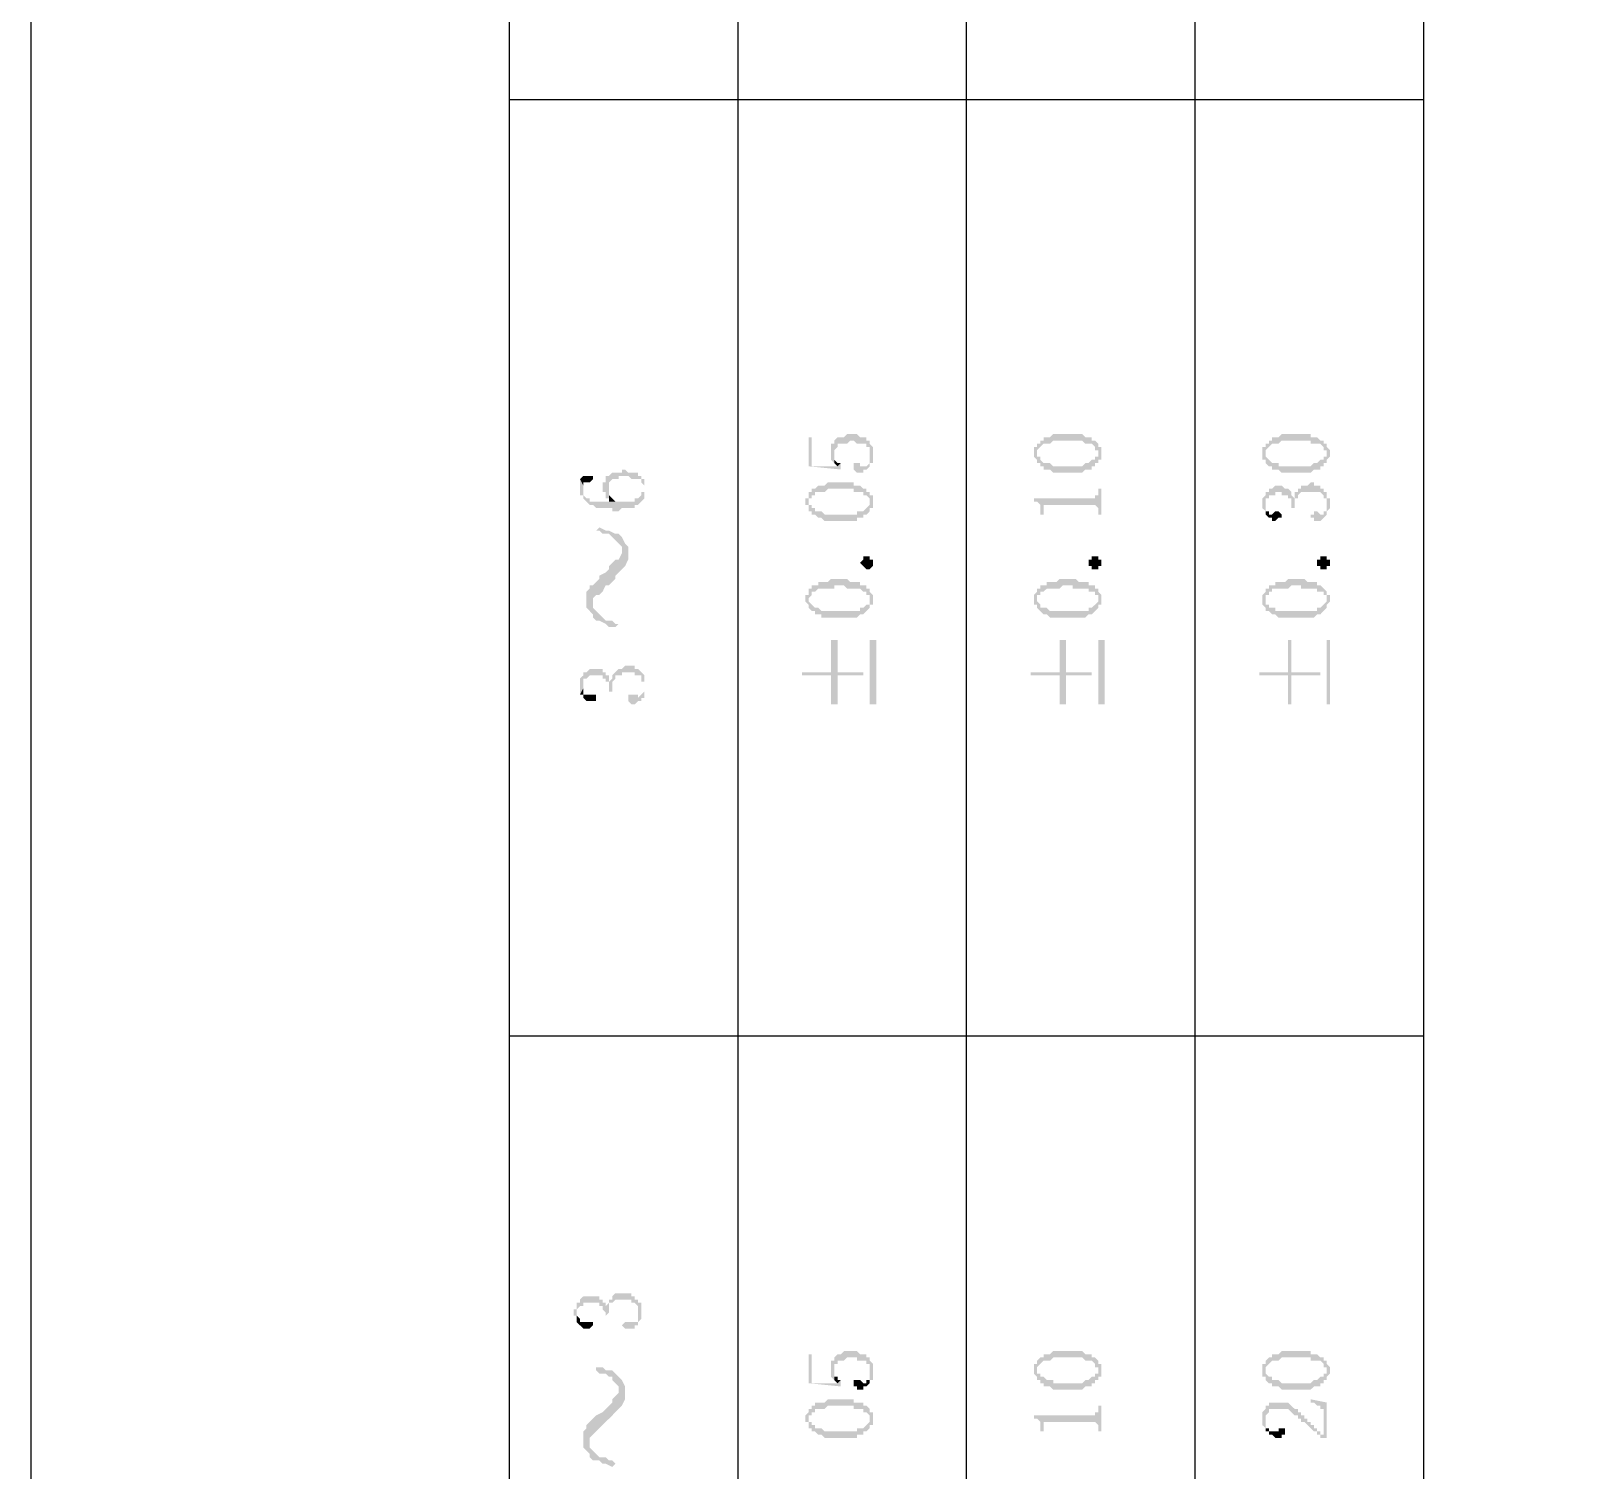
# Model space of a CAD drawing. Header units: millimetres. Extents: x 7018 to 13530, y 4187 to 5692.
# Drawn here: x 8411.44 to 8433.1, y 4571.49 to 4591.68 of the extents above; entities that cross this region are included whole.
import ezdxf

# ---------------------------------------------------------------- set-up
doc = ezdxf.new("R2010")
doc.units = ezdxf.units.MM

msp = doc.modelspace()

# ---------------------------------------------------------------- hatches: boundary and pattern name
at = {"transparency": 33554559}
for points in [[(8422.343, 4585.982), (8422.343, 4585.575), (8422.794, 4585.53), (8422.794, 4585.575), (8422.794, 4585.621), (8422.749, 4585.575), (8422.388, 4585.575), (8422.388, 4585.982)], [(8422.659, 4585.801), (8422.659, 4585.711), (8422.659, 4585.666), (8422.659, 4585.666), (8422.704, 4585.621), (8422.704, 4585.756), (8422.704, 4585.801), (8422.704, 4585.801), (8422.749, 4585.846), (8422.749, 4585.891), (8422.884, 4585.891), (8422.929, 4585.937), (8422.975, 4585.937), (8423.02, 4585.891), (8423.155, 4585.891), (8423.155, 4585.846), (8423.2, 4585.846), (8423.2, 4585.801), (8423.2, 4585.756), (8423.2, 4585.621), (8423.245, 4585.621), (8423.245, 4585.666), (8423.245, 4585.756), (8423.245, 4585.801), (8423.245, 4585.846), (8423.2, 4585.891), (8423.2, 4585.937), (8423.155, 4585.937), (8423.155, 4585.982), (8423.065, 4585.982), (8423.02, 4586.027), (8422.884, 4586.027), (8422.839, 4585.982), (8422.749, 4585.982), (8422.704, 4585.937), (8422.704, 4585.891), (8422.659, 4585.891), (8422.659, 4585.846)], [(8425.502, 4585.756), (8425.502, 4585.711), (8425.502, 4585.711), (8425.547, 4585.666), (8425.547, 4585.621), (8425.547, 4585.756), (8425.547, 4585.801), (8425.547, 4585.801), (8425.592, 4585.846), (8425.592, 4585.846), (8425.637, 4585.891), (8425.728, 4585.891), (8425.773, 4585.937), (8426.179, 4585.937), (8426.224, 4585.891), (8426.314, 4585.891), (8426.36, 4585.846), (8426.36, 4585.801), (8426.405, 4585.801), (8426.405, 4585.756), (8426.405, 4585.891), (8426.405, 4585.891), (8426.36, 4585.937), (8426.314, 4585.937), (8426.314, 4585.982), (8426.224, 4585.982), (8426.179, 4586.027), (8425.773, 4586.027), (8425.728, 4585.982), (8425.637, 4585.982), (8425.637, 4585.937), (8425.592, 4585.937), (8425.592, 4585.891), (8425.547, 4585.891), (8425.547, 4585.846), (8425.502, 4585.846), (8425.502, 4585.801), (8425.502, 4585.801)], [(8428.706, 4585.756), (8428.706, 4585.711), (8428.706, 4585.666), (8428.752, 4585.666), (8428.752, 4585.621), (8428.752, 4585.756), (8428.752, 4585.801), (8428.752, 4585.801), (8428.797, 4585.846), (8428.797, 4585.846), (8428.842, 4585.891), (8428.932, 4585.891), (8428.977, 4585.937), (8429.383, 4585.937), (8429.383, 4585.891), (8429.519, 4585.891), (8429.564, 4585.846), (8429.564, 4585.801), (8429.609, 4585.801), (8429.609, 4585.756), (8429.609, 4585.891), (8429.564, 4585.891), (8429.564, 4585.937), (8429.519, 4585.937), (8429.474, 4585.982), (8429.383, 4585.982), (8429.383, 4586.027), (8428.977, 4586.027), (8428.932, 4585.982), (8428.842, 4585.982), (8428.842, 4585.937), (8428.797, 4585.937), (8428.797, 4585.891), (8428.752, 4585.891), (8428.752, 4585.846), (8428.706, 4585.846), (8428.706, 4585.801), (8428.706, 4585.801)], [(8422.704, 4585.621), (8422.704, 4585.621), (8422.749, 4585.575), (8422.749, 4585.575), (8422.794, 4585.621), (8422.749, 4585.621), (8422.704, 4585.666), (8422.704, 4585.711), (8422.704, 4585.756)], [(8422.975, 4585.575), (8422.975, 4585.53), (8422.975, 4585.53), (8423.02, 4585.485), (8423.11, 4585.485), (8423.11, 4585.53), (8423.155, 4585.53), (8423.2, 4585.575), (8423.2, 4585.756), (8423.2, 4585.666), (8423.2, 4585.621), (8423.2, 4585.621), (8423.155, 4585.575), (8423.065, 4585.575), (8423.065, 4585.621), (8422.975, 4585.621)], [(8425.547, 4585.621), (8425.592, 4585.621), (8425.592, 4585.575), (8425.637, 4585.575), (8425.637, 4585.53), (8425.728, 4585.53), (8425.773, 4585.485), (8426.179, 4585.485), (8426.224, 4585.53), (8426.314, 4585.53), (8426.314, 4585.575), (8426.36, 4585.575), (8426.36, 4585.621), (8426.405, 4585.621), (8426.405, 4585.666), (8426.45, 4585.666), (8426.45, 4585.711), (8426.45, 4585.756), (8426.45, 4585.801), (8426.45, 4585.846), (8426.405, 4585.846), (8426.405, 4585.891), (8426.405, 4585.756), (8426.405, 4585.711), (8426.36, 4585.711), (8426.36, 4585.666), (8426.314, 4585.666), (8426.269, 4585.621), (8426.224, 4585.621), (8426.179, 4585.575), (8425.773, 4585.575), (8425.728, 4585.621), (8425.637, 4585.621), (8425.592, 4585.666), (8425.592, 4585.711), (8425.547, 4585.711), (8425.547, 4585.756), (8425.547, 4585.756)], [(8428.752, 4585.621), (8428.752, 4585.621), (8428.797, 4585.575), (8428.842, 4585.575), (8428.842, 4585.53), (8428.932, 4585.53), (8428.977, 4585.485), (8429.383, 4585.485), (8429.429, 4585.53), (8429.519, 4585.53), (8429.519, 4585.575), (8429.564, 4585.575), (8429.564, 4585.621), (8429.609, 4585.621), (8429.609, 4585.666), (8429.609, 4585.666), (8429.654, 4585.711), (8429.654, 4585.756), (8429.654, 4585.801), (8429.654, 4585.801), (8429.609, 4585.846), (8429.609, 4585.891), (8429.609, 4585.756), (8429.609, 4585.711), (8429.564, 4585.711), (8429.564, 4585.666), (8429.519, 4585.666), (8429.474, 4585.621), (8429.429, 4585.621), (8429.383, 4585.575), (8428.932, 4585.575), (8428.932, 4585.621), (8428.842, 4585.621), (8428.797, 4585.666), (8428.797, 4585.666), (8428.752, 4585.711), (8428.752, 4585.756), (8428.752, 4585.756)], [(8419.138, 4585.395), (8419.184, 4585.305), (8419.184, 4585.35), (8419.274, 4585.35), (8419.319, 4585.395), (8419.319, 4585.44), (8419.184, 4585.44)], [(8419.138, 4585.305), (8419.138, 4585.26), (8419.138, 4585.214), (8419.138, 4585.169), (8419.184, 4585.169), (8419.184, 4585.124), (8419.184, 4585.124), (8419.229, 4585.079), (8419.229, 4585.079), (8419.274, 4585.034), (8419.319, 4585.034), (8419.364, 4584.989), (8419.59, 4584.989), (8419.59, 4584.944), (8419.68, 4584.944), (8419.725, 4584.989), (8419.906, 4584.989), (8419.906, 4585.034), (8419.951, 4585.034), (8419.996, 4585.079), (8419.996, 4585.079), (8420.041, 4585.124), (8420.041, 4585.26), (8420.041, 4585.214), (8419.996, 4585.214), (8419.996, 4585.169), (8419.996, 4585.169), (8419.951, 4585.124), (8419.906, 4585.124), (8419.906, 4585.079), (8419.274, 4585.079), (8419.274, 4585.124), (8419.229, 4585.124), (8419.184, 4585.169), (8419.184, 4585.214), (8419.184, 4585.305), (8419.138, 4585.395)], [(8419.454, 4585.26), (8419.454, 4585.214), (8419.499, 4585.214), (8419.499, 4585.169), (8419.499, 4585.124), (8419.545, 4585.124), (8419.545, 4585.305), (8419.545, 4585.35), (8419.545, 4585.35), (8419.59, 4585.395), (8419.68, 4585.395), (8419.68, 4585.44), (8419.815, 4585.44), (8419.86, 4585.395), (8419.996, 4585.395), (8419.996, 4585.35), (8419.996, 4585.35), (8420.041, 4585.305), (8420.041, 4585.124), (8420.041, 4585.169), (8420.041, 4585.214), (8420.041, 4585.26), (8420.041, 4585.305), (8420.041, 4585.35), (8420.041, 4585.395), (8419.996, 4585.395), (8419.996, 4585.44), (8419.951, 4585.44), (8419.951, 4585.485), (8419.815, 4585.485), (8419.77, 4585.53), (8419.725, 4585.53), (8419.725, 4585.485), (8419.59, 4585.485), (8419.545, 4585.44), (8419.499, 4585.44), (8419.499, 4585.395), (8419.499, 4585.35), (8419.454, 4585.35), (8419.454, 4585.305)], [(8422.298, 4585.079), (8422.298, 4585.034), (8422.343, 4585.034), (8422.343, 4584.989), (8422.343, 4584.944), (8422.343, 4585.079), (8422.343, 4585.124), (8422.388, 4585.124), (8422.388, 4585.169), (8422.433, 4585.169), (8422.433, 4585.214), (8422.568, 4585.214), (8422.614, 4585.26), (8422.975, 4585.26), (8422.975, 4585.214), (8423.11, 4585.214), (8423.11, 4585.169), (8423.155, 4585.169), (8423.2, 4585.124), (8423.2, 4585.079), (8423.2, 4585.214), (8423.155, 4585.214), (8423.155, 4585.26), (8423.11, 4585.26), (8423.065, 4585.305), (8422.975, 4585.305), (8422.975, 4585.35), (8422.614, 4585.35), (8422.568, 4585.305), (8422.478, 4585.305), (8422.433, 4585.26), (8422.388, 4585.26), (8422.388, 4585.214), (8422.343, 4585.214), (8422.343, 4585.169), (8422.343, 4585.124), (8422.298, 4585.124)], [(8428.706, 4585.079), (8428.706, 4585.034), (8428.706, 4584.989), (8428.706, 4584.989), (8428.752, 4584.944), (8428.752, 4585.034), (8428.752, 4585.079), (8428.752, 4585.124), (8428.797, 4585.124), (8428.797, 4585.169), (8428.887, 4585.169), (8428.887, 4585.214), (8428.977, 4585.214), (8428.977, 4585.169), (8429.067, 4585.169), (8429.067, 4585.124), (8429.113, 4585.124), (8429.113, 4585.034), (8429.113, 4584.989), (8429.158, 4584.989), (8429.158, 4585.034), (8429.158, 4585.124), (8429.203, 4585.124), (8429.203, 4585.169), (8429.203, 4585.169), (8429.248, 4585.214), (8429.519, 4585.214), (8429.564, 4585.169), (8429.564, 4585.124), (8429.609, 4585.124), (8429.609, 4585.079), (8429.609, 4585.034), (8429.609, 4585.214), (8429.564, 4585.214), (8429.564, 4585.26), (8429.519, 4585.26), (8429.519, 4585.305), (8429.429, 4585.305), (8429.429, 4585.35), (8429.383, 4585.35), (8429.338, 4585.305), (8429.248, 4585.305), (8429.248, 4585.26), (8429.203, 4585.26), (8429.203, 4585.214), (8429.158, 4585.214), (8429.158, 4585.169), (8429.158, 4585.124), (8429.113, 4585.169), (8429.113, 4585.214), (8429.113, 4585.214), (8429.067, 4585.26), (8429.022, 4585.26), (8428.977, 4585.305), (8428.887, 4585.305), (8428.842, 4585.26), (8428.797, 4585.26), (8428.797, 4585.214), (8428.752, 4585.214), (8428.752, 4585.169), (8428.752, 4585.169), (8428.706, 4585.124)], [(8419.545, 4585.124), (8419.545, 4585.079), (8419.635, 4585.079), (8419.59, 4585.124), (8419.59, 4585.124), (8419.545, 4585.169), (8419.545, 4585.26), (8419.545, 4585.26)], [(8422.343, 4584.944), (8422.388, 4584.944), (8422.388, 4584.898), (8422.433, 4584.898), (8422.478, 4584.853), (8422.523, 4584.853), (8422.568, 4584.808), (8423.02, 4584.808), (8423.02, 4584.853), (8423.11, 4584.853), (8423.11, 4584.898), (8423.155, 4584.898), (8423.2, 4584.944), (8423.2, 4584.989), (8423.245, 4584.989), (8423.245, 4585.034), (8423.245, 4585.079), (8423.245, 4585.124), (8423.245, 4585.169), (8423.2, 4585.169), (8423.2, 4585.214), (8423.2, 4585.034), (8423.2, 4585.034), (8423.155, 4584.989), (8423.155, 4584.989), (8423.11, 4584.944), (8423.02, 4584.944), (8423.02, 4584.898), (8422.568, 4584.898), (8422.523, 4584.944), (8422.433, 4584.944), (8422.433, 4584.989), (8422.388, 4584.989), (8422.388, 4585.034), (8422.343, 4585.034), (8422.343, 4585.079)], [(8425.502, 4585.124), (8425.502, 4585.079), (8425.547, 4585.079), (8425.592, 4585.034), (8425.592, 4584.944), (8425.592, 4584.898), (8425.637, 4584.898), (8425.637, 4584.989), (8425.637, 4585.034), (8426.36, 4585.034), (8426.405, 4584.989), (8426.405, 4584.898), (8426.45, 4584.898), (8426.45, 4585.26), (8426.405, 4585.26), (8426.405, 4585.214), (8426.405, 4585.169), (8426.36, 4585.169), (8426.36, 4585.124), (8426.314, 4585.124)], [(8429.383, 4584.853), (8429.429, 4584.853), (8429.429, 4584.808), (8429.519, 4584.808), (8429.564, 4584.853), (8429.564, 4584.853), (8429.609, 4584.898), (8429.609, 4584.944), (8429.609, 4584.944), (8429.654, 4584.989), (8429.654, 4585.034), (8429.654, 4585.079), (8429.654, 4585.124), (8429.609, 4585.124), (8429.609, 4585.214), (8429.609, 4585.034), (8429.609, 4584.989), (8429.609, 4584.944), (8429.564, 4584.944), (8429.564, 4584.898), (8429.519, 4584.898), (8429.474, 4584.944), (8429.429, 4584.944), (8429.429, 4584.898), (8429.383, 4584.898)], [(8428.752, 4584.944), (8428.752, 4584.898), (8428.752, 4584.898), (8428.797, 4584.853), (8428.842, 4584.853), (8428.842, 4584.808), (8428.887, 4584.808), (8428.932, 4584.853), (8428.977, 4584.853), (8428.977, 4584.898), (8428.977, 4584.898), (8428.932, 4584.944), (8428.887, 4584.944), (8428.842, 4584.898), (8428.797, 4584.898), (8428.797, 4584.944), (8428.752, 4584.944), (8428.752, 4585.034), (8428.752, 4585.034)], [(8419.364, 4584.673), (8419.409, 4584.673), (8419.454, 4584.628), (8419.545, 4584.628), (8419.59, 4584.583), (8419.635, 4584.537), (8419.635, 4584.537), (8419.68, 4584.492), (8419.725, 4584.447), (8419.725, 4584.131), (8419.725, 4584.131), (8419.77, 4584.176), (8419.815, 4584.267), (8419.815, 4584.447), (8419.77, 4584.492), (8419.725, 4584.583), (8419.725, 4584.583), (8419.68, 4584.628), (8419.635, 4584.628), (8419.545, 4584.673), (8419.499, 4584.673), (8419.409, 4584.718)], [(8419.229, 4583.68), (8419.229, 4583.59), (8419.274, 4583.545), (8419.319, 4583.499), (8419.319, 4583.725), (8419.364, 4583.77), (8419.409, 4583.77), (8419.454, 4583.815), (8419.499, 4583.906), (8419.545, 4583.906), (8419.59, 4583.951), (8419.635, 4583.996), (8419.635, 4584.041), (8419.68, 4584.086), (8419.725, 4584.131), (8419.725, 4584.402), (8419.725, 4584.357), (8419.68, 4584.267), (8419.635, 4584.267), (8419.59, 4584.221), (8419.545, 4584.176), (8419.545, 4584.131), (8419.499, 4584.086), (8419.409, 4584.041), (8419.409, 4583.996), (8419.364, 4583.951), (8419.319, 4583.906), (8419.274, 4583.906), (8419.274, 4583.86), (8419.229, 4583.815), (8419.229, 4583.725)], [(8423.245, 4584.221), (8423.245, 4584.176), (8423.245, 4584.176), (8423.2, 4584.131), (8423.155, 4584.131), (8423.11, 4584.176), (8423.11, 4584.176), (8423.065, 4584.221), (8423.065, 4584.221), (8423.11, 4584.267), (8423.11, 4584.312), (8423.2, 4584.312), (8423.2, 4584.267), (8423.245, 4584.267), (8423.245, 4584.221)], [(8426.45, 4584.221), (8426.45, 4584.176), (8426.405, 4584.176), (8426.405, 4584.131), (8426.314, 4584.131), (8426.314, 4584.176), (8426.269, 4584.176), (8426.269, 4584.221), (8426.269, 4584.267), (8426.314, 4584.267), (8426.314, 4584.312), (8426.405, 4584.312), (8426.405, 4584.267), (8426.45, 4584.267), (8426.45, 4584.221)], [(8429.654, 4584.221), (8429.654, 4584.176), (8429.609, 4584.176), (8429.609, 4584.131), (8429.519, 4584.131), (8429.519, 4584.176), (8429.474, 4584.176), (8429.474, 4584.221), (8429.474, 4584.267), (8429.519, 4584.267), (8429.519, 4584.312), (8429.609, 4584.312), (8429.609, 4584.267), (8429.654, 4584.267), (8429.654, 4584.221)], [(8422.298, 4583.725), (8422.298, 4583.68), (8422.298, 4583.68), (8422.343, 4583.635), (8422.343, 4583.59), (8422.343, 4583.725), (8422.343, 4583.725), (8422.388, 4583.77), (8422.388, 4583.815), (8422.433, 4583.815), (8422.478, 4583.86), (8422.704, 4583.86), (8422.704, 4583.906), (8422.839, 4583.906), (8422.884, 4583.86), (8423.065, 4583.86), (8423.11, 4583.815), (8423.155, 4583.815), (8423.155, 4583.77), (8423.2, 4583.77), (8423.2, 4583.725), (8423.2, 4583.86), (8423.155, 4583.86), (8423.155, 4583.906), (8423.065, 4583.906), (8423.065, 4583.951), (8422.929, 4583.951), (8422.884, 4583.996), (8422.659, 4583.996), (8422.614, 4583.951), (8422.478, 4583.951), (8422.478, 4583.906), (8422.388, 4583.906), (8422.388, 4583.86), (8422.343, 4583.86), (8422.343, 4583.815), (8422.343, 4583.77), (8422.298, 4583.77)], [(8422.343, 4583.59), (8422.388, 4583.545), (8422.433, 4583.545), (8422.433, 4583.499), (8422.523, 4583.499), (8422.523, 4583.454), (8423.02, 4583.454), (8423.065, 4583.499), (8423.11, 4583.499), (8423.155, 4583.545), (8423.155, 4583.545), (8423.2, 4583.59), (8423.2, 4583.635), (8423.245, 4583.635), (8423.245, 4583.68), (8423.245, 4583.725), (8423.245, 4583.77), (8423.245, 4583.77), (8423.2, 4583.815), (8423.2, 4583.68), (8423.2, 4583.635), (8423.155, 4583.635), (8423.11, 4583.59), (8423.065, 4583.59), (8423.065, 4583.545), (8422.523, 4583.545), (8422.478, 4583.59), (8422.433, 4583.59), (8422.388, 4583.635), (8422.388, 4583.635), (8422.343, 4583.68), (8422.343, 4583.725)], [(8425.502, 4583.725), (8425.502, 4583.68), (8425.502, 4583.635), (8425.547, 4583.635), (8425.547, 4583.59), (8425.547, 4583.725), (8425.547, 4583.77), (8425.592, 4583.77), (8425.592, 4583.815), (8425.637, 4583.815), (8425.683, 4583.86), (8425.863, 4583.86), (8425.908, 4583.906), (8426.044, 4583.906), (8426.044, 4583.86), (8426.269, 4583.86), (8426.269, 4583.815), (8426.36, 4583.815), (8426.36, 4583.77), (8426.405, 4583.77), (8426.405, 4583.725), (8426.405, 4583.86), (8426.36, 4583.86), (8426.36, 4583.906), (8426.269, 4583.906), (8426.269, 4583.951), (8426.134, 4583.951), (8426.089, 4583.996), (8425.863, 4583.996), (8425.818, 4583.951), (8425.683, 4583.951), (8425.683, 4583.906), (8425.592, 4583.906), (8425.592, 4583.86), (8425.547, 4583.86), (8425.547, 4583.815), (8425.547, 4583.815), (8425.502, 4583.77)], [(8425.547, 4583.59), (8425.592, 4583.545), (8425.592, 4583.545), (8425.637, 4583.499), (8425.683, 4583.499), (8425.728, 4583.454), (8426.224, 4583.454), (8426.269, 4583.499), (8426.314, 4583.499), (8426.36, 4583.545), (8426.36, 4583.545), (8426.405, 4583.59), (8426.405, 4583.635), (8426.45, 4583.635), (8426.45, 4583.68), (8426.45, 4583.725), (8426.45, 4583.77), (8426.45, 4583.77), (8426.405, 4583.815), (8426.405, 4583.68), (8426.405, 4583.68), (8426.36, 4583.635), (8426.36, 4583.635), (8426.314, 4583.59), (8426.269, 4583.59), (8426.269, 4583.545), (8425.728, 4583.545), (8425.683, 4583.59), (8425.592, 4583.59), (8425.592, 4583.635), (8425.592, 4583.635), (8425.547, 4583.68), (8425.547, 4583.725)], [(8428.706, 4583.725), (8428.706, 4583.68), (8428.706, 4583.635), (8428.706, 4583.635), (8428.752, 4583.59), (8428.752, 4583.725), (8428.752, 4583.77), (8428.797, 4583.77), (8428.797, 4583.815), (8428.842, 4583.815), (8428.842, 4583.86), (8429.067, 4583.86), (8429.113, 4583.906), (8429.248, 4583.906), (8429.248, 4583.86), (8429.474, 4583.86), (8429.474, 4583.815), (8429.564, 4583.815), (8429.564, 4583.77), (8429.609, 4583.77), (8429.609, 4583.725), (8429.609, 4583.815), (8429.564, 4583.86), (8429.564, 4583.86), (8429.519, 4583.906), (8429.474, 4583.906), (8429.474, 4583.951), (8429.338, 4583.951), (8429.293, 4583.996), (8429.067, 4583.996), (8429.022, 4583.951), (8428.887, 4583.951), (8428.887, 4583.906), (8428.797, 4583.906), (8428.797, 4583.86), (8428.752, 4583.86), (8428.752, 4583.815), (8428.752, 4583.815), (8428.706, 4583.77)], [(8428.752, 4583.59), (8428.752, 4583.545), (8428.797, 4583.545), (8428.842, 4583.499), (8428.887, 4583.499), (8428.932, 4583.454), (8429.429, 4583.454), (8429.474, 4583.499), (8429.519, 4583.499), (8429.564, 4583.545), (8429.564, 4583.545), (8429.609, 4583.59), (8429.609, 4583.635), (8429.609, 4583.635), (8429.654, 4583.68), (8429.654, 4583.725), (8429.654, 4583.77), (8429.609, 4583.77), (8429.609, 4583.815), (8429.609, 4583.68), (8429.609, 4583.68), (8429.564, 4583.635), (8429.564, 4583.635), (8429.519, 4583.59), (8429.474, 4583.59), (8429.474, 4583.545), (8428.887, 4583.545), (8428.887, 4583.59), (8428.797, 4583.59), (8428.797, 4583.635), (8428.752, 4583.635), (8428.752, 4583.68), (8428.752, 4583.725)], [(8419.319, 4583.499), (8419.319, 4583.454), (8419.364, 4583.409), (8419.409, 4583.409), (8419.499, 4583.364), (8419.545, 4583.319), (8419.635, 4583.319), (8419.68, 4583.364), (8419.635, 4583.364), (8419.59, 4583.409), (8419.499, 4583.409), (8419.454, 4583.454), (8419.409, 4583.499), (8419.409, 4583.499), (8419.364, 4583.545), (8419.319, 4583.59), (8419.319, 4583.635)], [(8422.252, 4582.687), (8422.252, 4582.642), (8422.659, 4582.642), (8422.659, 4582.236), (8422.749, 4582.236), (8422.749, 4582.642), (8423.11, 4582.642), (8423.11, 4582.687), (8422.749, 4582.687), (8422.749, 4583.138), (8422.659, 4583.138), (8422.659, 4582.687)], [(8423.291, 4582.236), (8423.291, 4583.138), (8423.2, 4583.138), (8423.2, 4582.236)], [(8425.457, 4582.687), (8425.457, 4582.642), (8425.863, 4582.642), (8425.863, 4582.236), (8425.953, 4582.236), (8425.953, 4582.642), (8426.314, 4582.642), (8426.314, 4582.687), (8425.953, 4582.687), (8425.953, 4583.138), (8425.863, 4583.138), (8425.863, 4582.687)], [(8426.495, 4582.236), (8426.495, 4583.138), (8426.405, 4583.138), (8426.405, 4582.236)], [(8428.661, 4582.687), (8428.661, 4582.642), (8429.067, 4582.642), (8429.067, 4582.236), (8429.113, 4582.236), (8429.113, 4582.642), (8429.519, 4582.642), (8429.519, 4582.687), (8429.113, 4582.687), (8429.113, 4583.138), (8429.067, 4583.138), (8429.067, 4582.687)], [(8429.654, 4582.236), (8429.654, 4583.138), (8429.609, 4583.138), (8429.609, 4582.236)], [(8419.138, 4582.506), (8419.138, 4582.416), (8419.138, 4582.371), (8419.184, 4582.461), (8419.184, 4582.506), (8419.184, 4582.552), (8419.184, 4582.597), (8419.229, 4582.597), (8419.274, 4582.642), (8419.454, 4582.642), (8419.454, 4582.597), (8419.499, 4582.597), (8419.499, 4582.552), (8419.545, 4582.552), (8419.545, 4582.506), (8419.545, 4582.416), (8419.59, 4582.416), (8419.59, 4582.506), (8419.59, 4582.552), (8419.59, 4582.552), (8419.635, 4582.597), (8419.635, 4582.642), (8419.725, 4582.642), (8419.725, 4582.687), (8419.906, 4582.687), (8419.906, 4582.642), (8419.996, 4582.642), (8419.996, 4582.597), (8419.996, 4582.552), (8420.041, 4582.552), (8420.041, 4582.461), (8420.041, 4582.642), (8420.041, 4582.642), (8419.996, 4582.687), (8419.996, 4582.687), (8419.951, 4582.732), (8419.906, 4582.732), (8419.906, 4582.777), (8419.77, 4582.777), (8419.725, 4582.732), (8419.68, 4582.732), (8419.635, 4582.687), (8419.635, 4582.687), (8419.59, 4582.642), (8419.59, 4582.597), (8419.545, 4582.552), (8419.545, 4582.597), (8419.545, 4582.642), (8419.499, 4582.642), (8419.499, 4582.687), (8419.454, 4582.687), (8419.454, 4582.732), (8419.274, 4582.732), (8419.229, 4582.687), (8419.184, 4582.687), (8419.184, 4582.642), (8419.184, 4582.642), (8419.138, 4582.597)], [(8419.815, 4582.326), (8419.815, 4582.281), (8419.815, 4582.281), (8419.86, 4582.236), (8419.906, 4582.236), (8419.951, 4582.281), (8419.996, 4582.281), (8419.996, 4582.326), (8420.041, 4582.326), (8420.041, 4582.371), (8420.041, 4582.416), (8420.041, 4582.506), (8420.041, 4582.552), (8420.041, 4582.597), (8420.041, 4582.642), (8420.041, 4582.461), (8420.041, 4582.416), (8419.996, 4582.371), (8419.996, 4582.371), (8419.951, 4582.326), (8419.951, 4582.371), (8419.815, 4582.371)], [(8419.138, 4582.371), (8419.184, 4582.371), (8419.184, 4582.326), (8419.184, 4582.326), (8419.229, 4582.281), (8419.364, 4582.281), (8419.364, 4582.326), (8419.364, 4582.371), (8419.184, 4582.371), (8419.184, 4582.416), (8419.184, 4582.461), (8419.184, 4582.461)], [(8419.048, 4573.706), (8419.048, 4573.661), (8419.093, 4573.661), (8419.093, 4573.615), (8419.093, 4573.706), (8419.093, 4573.751), (8419.138, 4573.796), (8419.184, 4573.796), (8419.184, 4573.841), (8419.409, 4573.841), (8419.409, 4573.796), (8419.454, 4573.796), (8419.454, 4573.751), (8419.454, 4573.751), (8419.499, 4573.706), (8419.499, 4573.661), (8419.499, 4573.661), (8419.545, 4573.706), (8419.545, 4573.751), (8419.545, 4573.796), (8419.545, 4573.841), (8419.59, 4573.841), (8419.635, 4573.886), (8419.86, 4573.886), (8419.86, 4573.841), (8419.906, 4573.841), (8419.951, 4573.796), (8419.951, 4573.706), (8419.951, 4573.886), (8419.906, 4573.886), (8419.906, 4573.931), (8419.86, 4573.931), (8419.86, 4573.976), (8419.635, 4573.976), (8419.59, 4573.931), (8419.59, 4573.886), (8419.545, 4573.886), (8419.545, 4573.841), (8419.545, 4573.841), (8419.499, 4573.796), (8419.499, 4573.841), (8419.454, 4573.841), (8419.454, 4573.886), (8419.409, 4573.886), (8419.409, 4573.931), (8419.184, 4573.931), (8419.138, 4573.886), (8419.138, 4573.841), (8419.093, 4573.841), (8419.093, 4573.796), (8419.093, 4573.751), (8419.048, 4573.751)], [(8419.725, 4573.525), (8419.725, 4573.525), (8419.77, 4573.48), (8419.906, 4573.48), (8419.906, 4573.525), (8419.951, 4573.525), (8419.951, 4573.57), (8419.996, 4573.615), (8419.996, 4573.661), (8419.996, 4573.706), (8419.996, 4573.796), (8419.996, 4573.841), (8419.951, 4573.841), (8419.951, 4573.661), (8419.951, 4573.615), (8419.951, 4573.57), (8419.77, 4573.57)], [(8419.093, 4573.615), (8419.093, 4573.57), (8419.093, 4573.57), (8419.138, 4573.525), (8419.138, 4573.525), (8419.184, 4573.48), (8419.274, 4573.48), (8419.319, 4573.525), (8419.319, 4573.57), (8419.138, 4573.57), (8419.138, 4573.615), (8419.138, 4573.615), (8419.093, 4573.661), (8419.093, 4573.706)], [(8422.343, 4573.119), (8422.343, 4572.713), (8422.794, 4572.668), (8422.794, 4572.713), (8422.794, 4572.758), (8422.749, 4572.713), (8422.388, 4572.713), (8422.388, 4573.119)], [(8422.659, 4572.938), (8422.659, 4572.848), (8422.659, 4572.803), (8422.659, 4572.803), (8422.704, 4572.758), (8422.704, 4572.893), (8422.704, 4572.984), (8422.749, 4572.984), (8422.749, 4573.029), (8422.839, 4573.029), (8422.884, 4573.074), (8423.02, 4573.074), (8423.02, 4573.029), (8423.155, 4573.029), (8423.155, 4572.984), (8423.2, 4572.984), (8423.2, 4572.938), (8423.2, 4572.893), (8423.2, 4572.758), (8423.245, 4572.758), (8423.245, 4572.803), (8423.245, 4572.893), (8423.245, 4572.938), (8423.245, 4572.984), (8423.2, 4573.029), (8423.2, 4573.074), (8423.155, 4573.074), (8423.155, 4573.119), (8423.065, 4573.119), (8423.02, 4573.164), (8422.839, 4573.164), (8422.794, 4573.119), (8422.749, 4573.119), (8422.704, 4573.074), (8422.704, 4573.029), (8422.659, 4573.029), (8422.659, 4572.984)], [(8425.502, 4572.893), (8425.502, 4572.848), (8425.502, 4572.848), (8425.547, 4572.803), (8425.547, 4572.758), (8425.547, 4572.893), (8425.547, 4572.938), (8425.547, 4572.938), (8425.592, 4572.984), (8425.592, 4572.984), (8425.637, 4573.029), (8425.728, 4573.029), (8425.773, 4573.074), (8426.179, 4573.074), (8426.224, 4573.029), (8426.314, 4573.029), (8426.36, 4572.984), (8426.36, 4572.938), (8426.405, 4572.938), (8426.405, 4572.893), (8426.405, 4573.029), (8426.405, 4573.029), (8426.36, 4573.074), (8426.314, 4573.074), (8426.314, 4573.119), (8426.224, 4573.119), (8426.179, 4573.164), (8425.773, 4573.164), (8425.728, 4573.119), (8425.637, 4573.119), (8425.637, 4573.074), (8425.592, 4573.074), (8425.547, 4573.029), (8425.547, 4572.984), (8425.502, 4572.984), (8425.502, 4572.938), (8425.502, 4572.938)], [(8425.547, 4572.758), (8425.592, 4572.758), (8425.592, 4572.713), (8425.637, 4572.713), (8425.637, 4572.668), (8425.728, 4572.668), (8425.773, 4572.623), (8426.179, 4572.623), (8426.224, 4572.668), (8426.314, 4572.668), (8426.314, 4572.713), (8426.36, 4572.713), (8426.36, 4572.758), (8426.405, 4572.758), (8426.405, 4572.803), (8426.45, 4572.803), (8426.45, 4572.848), (8426.45, 4572.893), (8426.45, 4572.938), (8426.45, 4572.984), (8426.405, 4572.984), (8426.405, 4573.029), (8426.405, 4572.893), (8426.405, 4572.848), (8426.36, 4572.848), (8426.36, 4572.803), (8426.314, 4572.803), (8426.269, 4572.758), (8426.224, 4572.758), (8426.179, 4572.713), (8425.773, 4572.713), (8425.773, 4572.758), (8425.683, 4572.758), (8425.637, 4572.803), (8425.592, 4572.803), (8425.592, 4572.848), (8425.547, 4572.848), (8425.547, 4572.893), (8425.547, 4572.893)], [(8428.706, 4572.893), (8428.706, 4572.848), (8428.706, 4572.803), (8428.752, 4572.803), (8428.752, 4572.758), (8428.752, 4572.893), (8428.752, 4572.938), (8428.752, 4572.938), (8428.797, 4572.984), (8428.797, 4572.984), (8428.842, 4573.029), (8428.932, 4573.029), (8428.977, 4573.074), (8429.383, 4573.074), (8429.383, 4573.029), (8429.519, 4573.029), (8429.564, 4572.984), (8429.564, 4572.938), (8429.609, 4572.938), (8429.609, 4572.893), (8429.609, 4573.029), (8429.564, 4573.029), (8429.564, 4573.074), (8429.519, 4573.074), (8429.474, 4573.119), (8429.383, 4573.119), (8429.383, 4573.164), (8428.977, 4573.164), (8428.932, 4573.119), (8428.842, 4573.119), (8428.842, 4573.074), (8428.797, 4573.074), (8428.752, 4573.029), (8428.752, 4572.984), (8428.706, 4572.984), (8428.706, 4572.938), (8428.706, 4572.938)], [(8428.752, 4572.758), (8428.752, 4572.758), (8428.797, 4572.713), (8428.842, 4572.713), (8428.842, 4572.668), (8428.932, 4572.668), (8428.977, 4572.623), (8429.383, 4572.623), (8429.429, 4572.668), (8429.519, 4572.668), (8429.519, 4572.713), (8429.564, 4572.713), (8429.564, 4572.758), (8429.609, 4572.758), (8429.609, 4572.803), (8429.609, 4572.803), (8429.654, 4572.848), (8429.654, 4572.893), (8429.654, 4572.938), (8429.654, 4572.938), (8429.609, 4572.984), (8429.609, 4573.029), (8429.609, 4572.893), (8429.609, 4572.848), (8429.564, 4572.848), (8429.564, 4572.803), (8429.519, 4572.803), (8429.474, 4572.758), (8429.429, 4572.758), (8429.383, 4572.713), (8428.977, 4572.713), (8428.932, 4572.758), (8428.842, 4572.758), (8428.842, 4572.803), (8428.797, 4572.803), (8428.752, 4572.848), (8428.752, 4572.893), (8428.752, 4572.893)], [(8419.364, 4572.893), (8419.364, 4572.893), (8419.409, 4572.848), (8419.499, 4572.848), (8419.545, 4572.803), (8419.59, 4572.803), (8419.59, 4572.758), (8419.635, 4572.713), (8419.68, 4572.668), (8419.68, 4572.352), (8419.68, 4572.352), (8419.725, 4572.397), (8419.77, 4572.487), (8419.77, 4572.668), (8419.725, 4572.758), (8419.68, 4572.803), (8419.68, 4572.803), (8419.635, 4572.848), (8419.59, 4572.893), (8419.499, 4572.893), (8419.454, 4572.938), (8419.364, 4572.938)], [(8422.704, 4572.758), (8422.704, 4572.758), (8422.749, 4572.713), (8422.749, 4572.713), (8422.794, 4572.758), (8422.749, 4572.758), (8422.749, 4572.803), (8422.704, 4572.803), (8422.704, 4572.848), (8422.704, 4572.893)], [(8422.975, 4572.713), (8422.975, 4572.668), (8423.02, 4572.668), (8423.02, 4572.623), (8423.11, 4572.623), (8423.11, 4572.668), (8423.155, 4572.668), (8423.2, 4572.713), (8423.2, 4572.893), (8423.2, 4572.803), (8423.2, 4572.758), (8423.155, 4572.758), (8423.155, 4572.713), (8423.11, 4572.713), (8423.065, 4572.758), (8422.975, 4572.758)], [(8419.184, 4571.9), (8419.184, 4571.81), (8419.229, 4571.765), (8419.274, 4571.72), (8419.274, 4571.946), (8419.319, 4571.991), (8419.364, 4572.036), (8419.409, 4572.081), (8419.454, 4572.126), (8419.499, 4572.171), (8419.545, 4572.216), (8419.59, 4572.261), (8419.59, 4572.261), (8419.635, 4572.307), (8419.68, 4572.352), (8419.68, 4572.623), (8419.68, 4572.577), (8419.635, 4572.532), (8419.59, 4572.487), (8419.59, 4572.442), (8419.545, 4572.397), (8419.499, 4572.352), (8419.454, 4572.307), (8419.364, 4572.261), (8419.364, 4572.261), (8419.319, 4572.216), (8419.274, 4572.171), (8419.229, 4572.126), (8419.229, 4572.081), (8419.184, 4572.036), (8419.184, 4571.991)], [(8422.298, 4572.216), (8422.298, 4572.171), (8422.343, 4572.171), (8422.343, 4572.126), (8422.343, 4572.081), (8422.343, 4572.216), (8422.343, 4572.261), (8422.388, 4572.261), (8422.388, 4572.307), (8422.433, 4572.307), (8422.433, 4572.352), (8422.568, 4572.352), (8422.614, 4572.397), (8422.975, 4572.397), (8422.975, 4572.352), (8423.11, 4572.352), (8423.11, 4572.307), (8423.155, 4572.307), (8423.2, 4572.261), (8423.2, 4572.216), (8423.2, 4572.352), (8423.2, 4572.352), (8423.155, 4572.397), (8423.11, 4572.397), (8423.11, 4572.442), (8422.975, 4572.442), (8422.975, 4572.487), (8422.614, 4572.487), (8422.568, 4572.442), (8422.433, 4572.442), (8422.433, 4572.397), (8422.388, 4572.397), (8422.388, 4572.352), (8422.343, 4572.352), (8422.343, 4572.307), (8422.343, 4572.307), (8422.298, 4572.261)], [(8422.343, 4572.081), (8422.388, 4572.081), (8422.388, 4572.036), (8422.433, 4572.036), (8422.478, 4571.991), (8422.523, 4571.991), (8422.568, 4571.946), (8423.02, 4571.946), (8423.02, 4571.991), (8423.11, 4571.991), (8423.11, 4572.036), (8423.155, 4572.036), (8423.2, 4572.081), (8423.2, 4572.126), (8423.245, 4572.126), (8423.245, 4572.171), (8423.245, 4572.216), (8423.245, 4572.261), (8423.245, 4572.307), (8423.2, 4572.307), (8423.2, 4572.352), (8423.2, 4572.216), (8423.2, 4572.171), (8423.2, 4572.171), (8423.155, 4572.126), (8423.155, 4572.126), (8423.11, 4572.081), (8423.02, 4572.081), (8423.02, 4572.036), (8422.568, 4572.036), (8422.523, 4572.081), (8422.433, 4572.081), (8422.433, 4572.126), (8422.388, 4572.126), (8422.388, 4572.171), (8422.343, 4572.171), (8422.343, 4572.216)], [(8425.502, 4572.261), (8425.502, 4572.216), (8425.547, 4572.216), (8425.592, 4572.171), (8425.592, 4572.126), (8425.592, 4572.036), (8425.637, 4572.036), (8425.637, 4572.126), (8425.637, 4572.171), (8426.36, 4572.171), (8426.405, 4572.126), (8426.405, 4572.036), (8426.45, 4572.036), (8426.45, 4572.397), (8426.405, 4572.397), (8426.405, 4572.352), (8426.405, 4572.307), (8426.36, 4572.307), (8426.36, 4572.261), (8426.314, 4572.261)], [(8428.706, 4572.216), (8428.706, 4572.171), (8428.706, 4572.126), (8428.706, 4572.126), (8428.752, 4572.081), (8428.752, 4572.216), (8428.752, 4572.261), (8428.752, 4572.261), (8428.797, 4572.307), (8428.797, 4572.352), (8429.067, 4572.352), (8429.113, 4572.307), (8429.113, 4572.307), (8429.158, 4572.261), (8429.203, 4572.261), (8429.203, 4572.216), (8429.248, 4572.216), (8429.248, 4572.171), (8429.293, 4572.171), (8429.338, 4572.126), (8429.338, 4572.126), (8429.383, 4572.081), (8429.383, 4572.081), (8429.429, 4572.036), (8429.474, 4572.036), (8429.474, 4571.991), (8429.519, 4571.991), (8429.519, 4571.946), (8429.564, 4571.946), (8429.564, 4571.991), (8429.519, 4571.991), (8429.519, 4572.036), (8429.474, 4572.036), (8429.474, 4572.081), (8429.429, 4572.081), (8429.429, 4572.126), (8429.383, 4572.126), (8429.383, 4572.171), (8429.338, 4572.171), (8429.338, 4572.216), (8429.293, 4572.216), (8429.293, 4572.261), (8429.248, 4572.261), (8429.248, 4572.307), (8429.203, 4572.307), (8429.203, 4572.352), (8429.158, 4572.352), (8429.113, 4572.397), (8429.113, 4572.397), (8429.067, 4572.442), (8428.797, 4572.442), (8428.797, 4572.397), (8428.752, 4572.397), (8428.752, 4572.352), (8428.752, 4572.352), (8428.706, 4572.307), (8428.706, 4572.261), (8428.706, 4572.261)], [(8429.383, 4572.487), (8429.383, 4572.442), (8429.429, 4572.442), (8429.474, 4572.397), (8429.519, 4572.397), (8429.519, 4572.352), (8429.564, 4572.352), (8429.564, 4571.946), (8429.609, 4571.946), (8429.609, 4572.442)], [(8428.752, 4572.081), (8428.752, 4572.036), (8428.797, 4572.036), (8428.797, 4571.991), (8428.842, 4571.991), (8428.887, 4571.946), (8428.977, 4571.946), (8428.977, 4571.991), (8429.022, 4571.991), (8429.022, 4572.036), (8429.022, 4572.081), (8428.932, 4572.081), (8428.932, 4572.036), (8428.797, 4572.036), (8428.797, 4572.081), (8428.752, 4572.081), (8428.752, 4572.126), (8428.752, 4572.171), (8428.752, 4572.171)], [(8419.274, 4571.72), (8419.274, 4571.675), (8419.319, 4571.63), (8419.409, 4571.63), (8419.454, 4571.584), (8419.499, 4571.584), (8419.59, 4571.539), (8419.635, 4571.584), (8419.59, 4571.63), (8419.545, 4571.63), (8419.499, 4571.675), (8419.409, 4571.675), (8419.364, 4571.72), (8419.364, 4571.72), (8419.319, 4571.765), (8419.274, 4571.81), (8419.274, 4571.855)]]:
    msp.add_hatch(color=256, dxfattribs=at).paths.add_polyline_path(points)

# ---------------------------------------------------------------- linework, layer by layer
msp.add_line((8418.145, 4815.918), (8418.145, 4529.177))
msp.add_lwpolyline([(8831.439, 4524.918), (8831.439, 4821.918), (8411.439, 4821.918), (8411.439, 4524.918)], close=True)
for points in [[(8430.963, 4815.918), (8430.963, 4529.177)], [(8421.35, 4643.525), (8421.35, 4550.508)], [(8424.554, 4643.525), (8424.554, 4550.508)], [(8427.759, 4643.525), (8427.759, 4550.508)], [(8418.145, 4590.721), (8430.963, 4590.721)], [(8418.145, 4577.587), (8430.963, 4577.587)]]:
    msp.add_lwpolyline(points)

doc.saveas('drawing.dxf')
